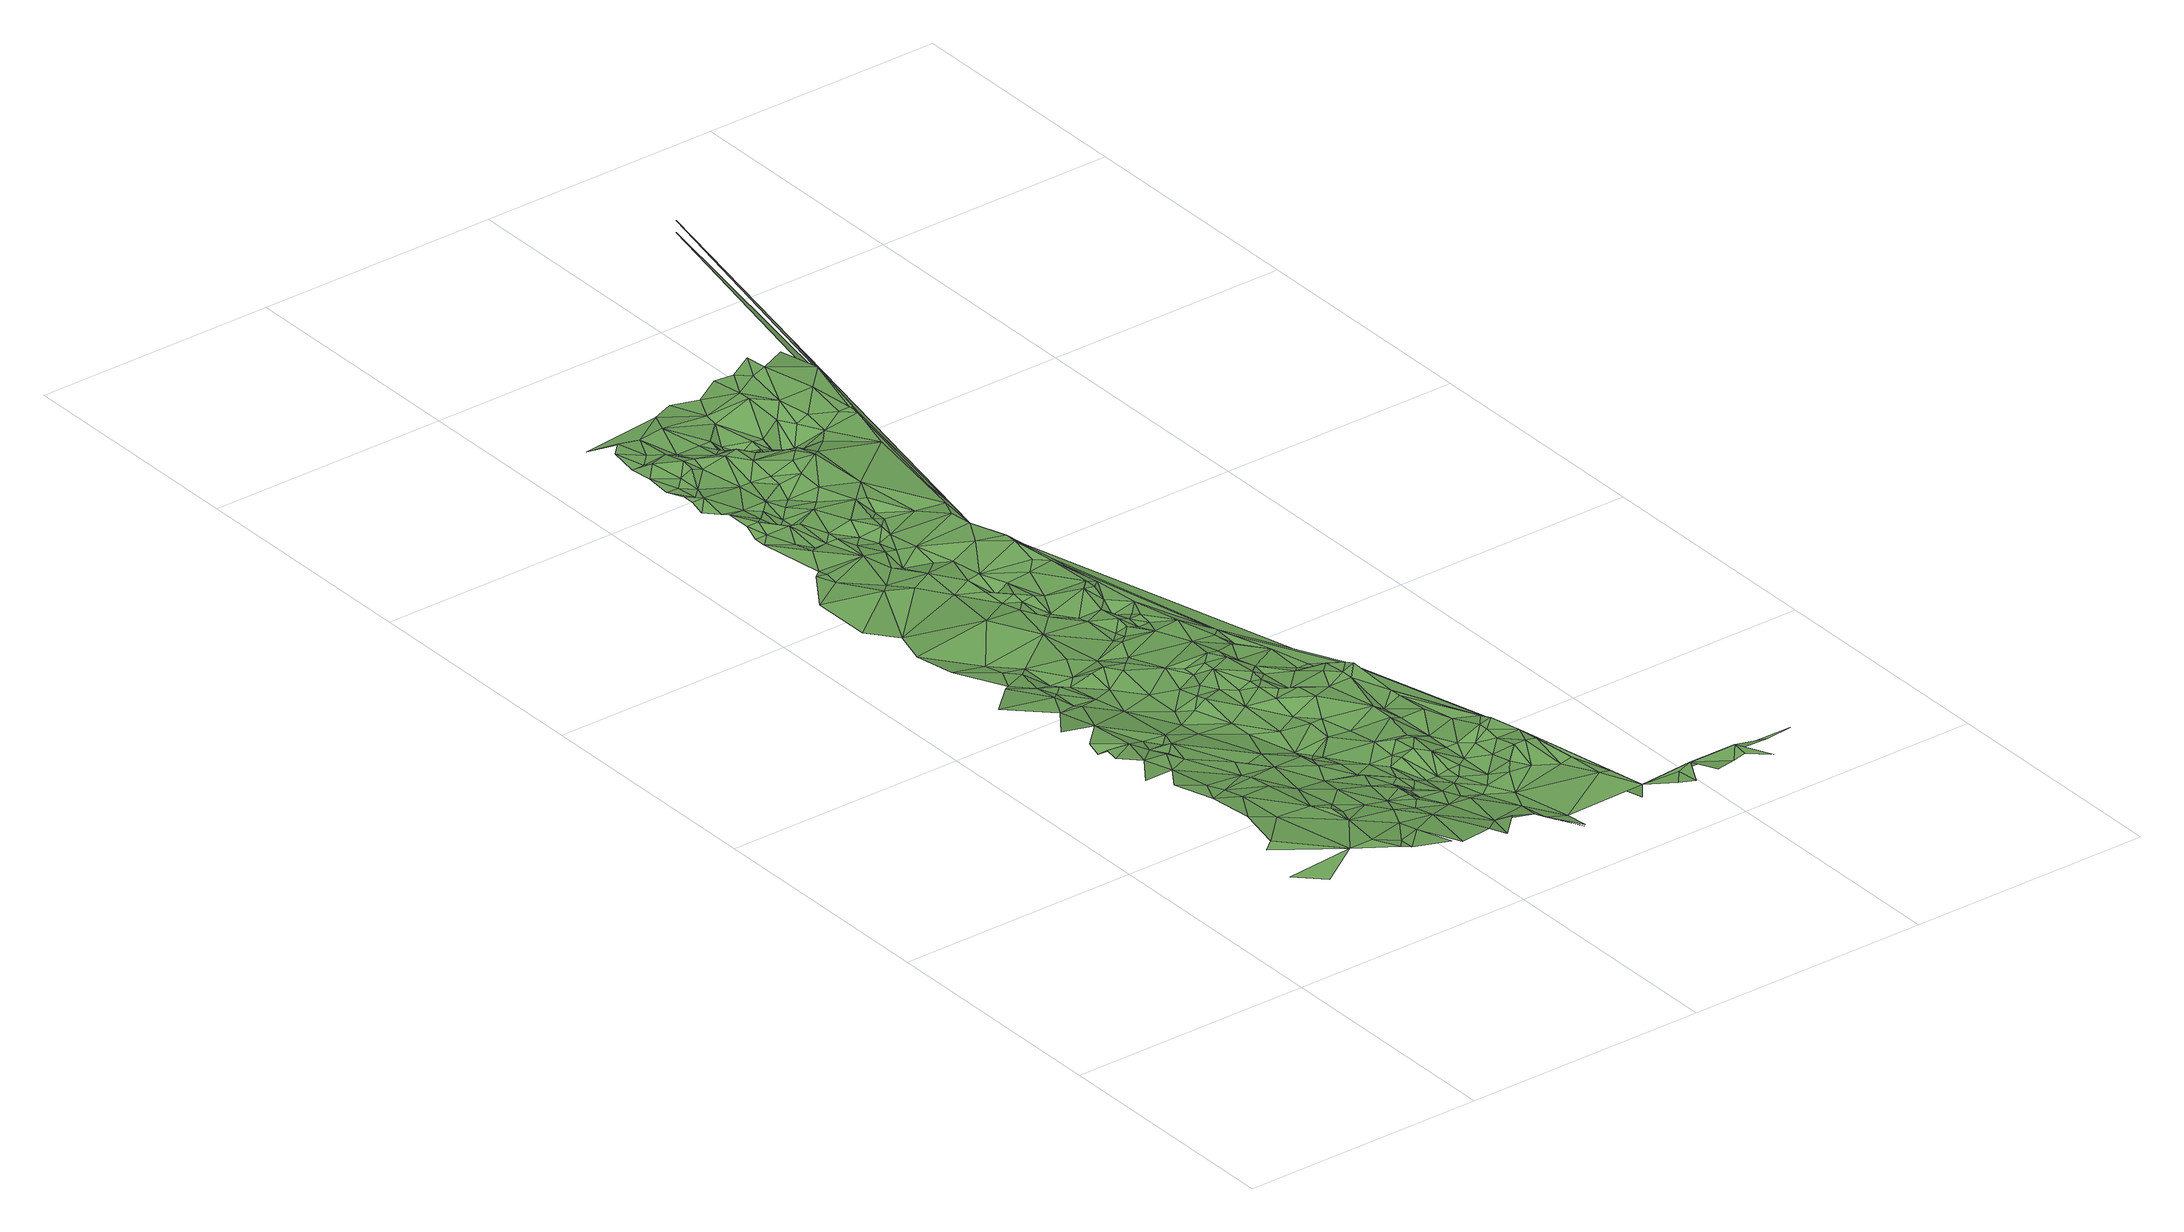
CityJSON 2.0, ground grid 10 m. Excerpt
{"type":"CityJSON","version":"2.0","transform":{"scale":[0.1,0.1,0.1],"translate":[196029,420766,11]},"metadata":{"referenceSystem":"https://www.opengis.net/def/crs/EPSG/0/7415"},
"CityObjects":{
"plantcover1":{"type":"PlantCover","attributes":{"3df_class":"Forest","bgt_fysiekvoorkomen":"groenvoorziening","bgt_status":"bestaand","identificatienamespace":"NL.IMGeo","begroeidterreindeeloptalud":"true","plus_fysiekvoorkomen":"gras- en kruidachtigen","relatievehoogteligging":0,"aantal_punten":0},"geometry":[{"type":"MultiSurface","lod":"1","boundaries":[[[0,1,2]],[[1,3,4]],[[5,6,3]],[[1,5,3]],[[6,7,8]],[[6,5,7]],[[9,10,8]],[[11,12,1]],[[1,13,5]],[[9,8,14]],[[7,14,8]],[[15,10,9]],[[12,13,1]],[[16,15,17]],[[18,7,5]],[[19,12,11]],[[13,18,5]],[[20,19,11]],[[21,22,23]],[[17,23,22]],[[24,14,7]],[[25,21,23]],[[26,17,15]],[[27,25,23]],[[28,9,14]],[[18,24,7]],[[9,28,15]],[[19,29,12]],[[29,13,12]],[[19,20,30]],[[18,13,31]],[[17,32,23]],[[26,32,17]],[[33,26,15]],[[27,23,34]],[[35,14,24]],[[36,31,13]],[[31,37,18]],[[30,20,38]],[[28,14,35]],[[28,33,15]],[[19,30,29]],[[34,39,40]],[[37,31,36]],[[41,32,26]],[[41,26,33]],[[42,24,18]],[[18,37,42]],[[32,43,23]],[[36,13,44]],[[34,23,43]],[[45,13,29]],[[35,24,42]],[[46,32,41]],[[46,41,33]],[[44,37,36]],[[39,47,48]],[[44,13,45]],[[49,33,28]],[[50,48,47]],[[51,43,32]],[[46,51,32]],[[49,46,33]],[[52,42,37]],[[29,30,53]],[[54,28,35]],[[55,34,43]],[[52,37,44]],[[53,30,56]],[[57,39,34]],[[54,35,42]],[[54,49,28]],[[55,43,51]],[[53,45,29]],[[55,51,46]],[[58,46,49]],[[45,59,44]],[[39,60,47]],[[57,60,39]],[[50,47,61]],[[52,44,59]],[[50,61,62]],[[63,42,52]],[[58,49,54]],[[53,56,64]],[[65,34,55]],[[63,54,42]],[[65,57,34]],[[53,66,45]],[[62,67,68]],[[58,69,46]],[[59,45,66]],[[70,61,47]],[[47,60,70]],[[71,55,46]],[[72,68,73]],[[69,58,54]],[[74,62,61]],[[75,52,59]],[[68,67,73]],[[60,57,76]],[[52,75,63]],[[69,71,46]],[[61,70,77]],[[62,74,67]],[[70,60,76]],[[66,78,59]],[[79,54,63]],[[61,80,74]],[[80,61,77]],[[65,76,57]],[[53,64,81]],[[66,53,82]],[[59,78,83]],[[76,77,70]],[[84,75,59]],[[59,83,84]],[[69,54,85]],[[55,86,65]],[[71,86,55]],[[87,81,64]],[[79,85,54]],[[67,88,73]],[[67,74,88]],[[66,82,78]],[[89,63,75]],[[76,90,77]],[[53,81,82]],[[80,77,90]],[[74,80,88]],[[83,78,91]],[[63,92,79]],[[91,84,83]],[[78,82,91]],[[93,75,84]],[[89,92,63]],[[76,65,94]],[[95,72,73]],[[96,97,98]],[[95,97,72]],[[96,98,99]],[[100,81,87]],[[84,91,101]],[[76,94,90]],[[102,80,90]],[[69,103,71]],[[80,102,88]],[[104,69,85]],[[89,75,93]],[[85,79,105]],[[93,84,101]],[[65,86,106]],[[92,107,79]],[[108,86,71]],[[107,105,79]],[[103,69,104]],[[109,101,91]],[[91,82,109]],[[90,110,102]],[[94,110,90]],[[104,85,105]],[[99,111,112]],[[93,101,113]],[[114,94,65]],[[82,81,115]],[[88,116,73]],[[114,65,106]],[[89,117,92]],[[88,102,118]],[[103,108,71]],[[89,93,117]],[[106,86,119]],[[101,109,113]],[[120,81,100]],[[105,107,121]],[[98,111,99]],[[119,86,108]],[[93,113,117]],[[122,104,105]],[[82,123,109]],[[92,124,107]],[[122,105,121]],[[102,110,125]],[[82,115,123]],[[110,94,125]],[[117,124,92]],[[126,113,109]],[[107,124,121]],[[112,111,127]],[[126,117,113]],[[128,103,104]],[[129,94,114]],[[97,130,98]],[[131,112,127]],[[125,94,129]],[[118,116,88]],[[73,116,95]],[[115,81,132]],[[119,133,106]],[[108,103,128]],[[120,132,81]],[[118,102,134]],[[135,119,108]],[[102,125,134]],[[106,136,114]],[[104,122,137]],[[138,126,109]],[[126,139,117]],[[137,122,121]],[[109,123,140]],[[139,124,117]],[[95,141,97]],[[133,119,135]],[[136,106,133]],[[115,142,123]],[[109,140,138]],[[130,97,141]],[[143,128,104]],[[135,108,144]],[[98,145,111]],[[144,108,128]],[[126,138,139]],[[146,125,129]],[[120,147,148]],[[149,121,124]],[[150,131,151]],[[143,104,137]],[[148,132,120]],[[146,134,125]],[[134,116,118]],[[142,140,123]],[[127,111,152]],[[153,154,150]],[[132,142,115]],[[129,114,155]],[[124,139,156]],[[137,121,149]],[[131,127,152]],[[153,157,154]],[[158,133,135]],[[139,138,159]],[[133,160,136]],[[136,155,114]],[[150,151,161]],[[138,140,162]],[[145,98,130]],[[150,161,153]],[[158,135,144]],[[138,162,159]],[[163,157,164]],[[159,156,139]],[[157,153,164]],[[156,149,124]],[[111,145,152]],[[128,165,144]],[[133,158,160]],[[155,146,129]],[[166,167,168]],[[152,151,131]],[[143,165,128]],[[132,148,169]],[[168,170,166]],[[171,162,140]],[[166,172,167]],[[134,146,173]],[[142,174,140]],[[148,175,169]],[[161,151,176]],[[159,162,177]],[[178,136,160]],[[159,177,156]],[[95,116,179]],[[132,180,142]],[[171,140,174]],[[163,164,181]],[[182,143,137]],[[183,172,184]],[[166,184,172]],[[185,162,171]],[[153,186,164]],[[163,187,170]],[[153,161,186]],[[188,158,144]],[[136,178,155]],[[155,173,146]],[[144,165,189]],[[190,137,149]],[[116,134,191]],[[169,180,132]],[[180,174,142]],[[151,192,176]],[[182,165,143]],[[177,162,193]],[[149,156,194]],[[195,145,130]],[[185,193,162]],[[156,177,194]],[[170,187,166]],[[182,137,190]],[[161,176,186]],[[196,183,184]],[[160,158,197]],[[181,187,163]],[[196,198,183]],[[173,199,134]],[[200,188,144]],[[200,144,189]],[[141,95,201]],[[152,192,151]],[[181,164,202]],[[185,171,203]],[[166,204,184]],[[197,178,160]],[[95,179,201]],[[186,202,164]],[[171,174,205]],[[152,145,206]],[[195,130,141]],[[158,188,197]],[[179,116,207]],[[203,193,185]],[[194,177,208]],[[176,192,186]],[[184,204,196]],[[209,155,178]],[[208,177,193]],[[195,206,145]],[[210,149,194]],[[199,191,134]],[[165,182,211]],[[205,203,171]],[[212,213,198]],[[189,165,211]],[[214,198,196]],[[180,215,174]],[[200,216,188]],[[216,197,188]],[[178,217,209]],[[218,187,181]],[[194,208,210]],[[218,181,202]],[[116,219,207]],[[212,198,214]],[[220,200,189]],[[217,178,197]],[[192,221,186]],[[214,196,204]],[[215,205,174]],[[186,221,202]],[[222,213,223]],[[116,191,219]],[[192,152,224]],[[223,213,212]],[[193,203,225]],[[190,149,226]],[[227,155,209]],[[179,207,228]],[[187,229,166]],[[141,201,230]],[[203,205,225]],[[193,231,208]],[[226,149,210]],[[166,229,204]],[[232,220,189]],[[189,211,232]],[[200,233,216]],[[234,221,192]],[[182,190,235]],[[236,195,141]],[[192,224,234]],[[202,221,237]],[[155,238,173]],[[201,179,239]],[[202,240,218]],[[233,200,220]],[[179,228,239]],[[206,195,241]],[[216,242,197]],[[227,209,217]],[[152,206,243]],[[152,244,224]],[[237,240,202]],[[245,187,218]],[[230,236,141]],[[193,225,231]],[[214,204,246]],[[247,222,223]],[[228,207,248]],[[182,235,211]],[[210,208,249]],[[212,214,250]],[[180,169,251]],[[216,233,242]],[[252,217,197]],[[253,199,173]],[[244,152,243]],[[191,199,254]],[[201,255,230]],[[256,215,180]],[[201,239,255]],[[243,206,241]],[[257,223,212]],[[205,215,258]],[[247,259,222]],[[260,233,220]],[[239,228,248]],[[260,220,232]],[[245,218,240]],[[207,261,248]],[[252,197,242]],[[207,219,261]],[[208,231,249]],[[262,225,205]],[[214,246,250]],[[246,204,263]],[[155,227,238]],[[187,245,229]],[[241,195,264]],[[265,234,224]],[[237,221,266]],[[227,217,252]],[[190,226,235]],[[221,234,266]],[[267,259,268]],[[219,191,269]],[[257,212,250]],[[254,269,191]],[[230,255,270]],[[226,210,249]],[[257,247,223]],[[224,244,265]],[[239,271,255]],[[270,236,230]],[[232,211,272]],[[271,239,248]],[[237,266,240]],[[273,242,233]],[[205,258,262]],[[260,273,233]],[[263,204,229]],[[231,225,274]],[[275,245,240]],[[276,195,236]],[[253,254,199]],[[243,241,277]],[[272,260,232]],[[253,173,238]],[[256,258,215]],[[246,263,250]],[[236,270,278]],[[272,211,235]],[[244,243,279]],[[266,275,240]],[[268,259,247]],[[280,252,242]],[[281,270,255]],[[231,274,249]],[[282,234,265]],[[273,280,242]],[[283,227,252]],[[271,281,255]],[[264,195,276]],[[284,256,180]],[[282,266,234]],[[254,285,269]],[[248,286,271]],[[287,219,269]],[[274,225,288]],[[225,262,288]],[[250,289,257]],[[250,263,289]],[[277,241,290]],[[265,244,279]],[[290,241,264]],[[261,219,291]],[[226,249,292]],[[257,268,247]],[[278,270,281]],[[283,238,227]],[[278,276,236]],[[279,243,277]],[[293,245,275]],[[248,261,294]],[[235,226,292]],[[229,245,295]],[[273,260,296]],[[253,285,254]],[[283,252,297]],[[271,286,281]],[[258,298,262]],[[297,252,280]],[[269,285,287]],[[284,180,251]],[[256,298,258]],[[299,257,289]],[[219,287,291]],[[300,260,272]],[[248,294,286]],[[268,257,299]],[[280,273,296]],[[251,169,301]],[[275,266,302]],[[245,303,295]],[[293,303,245]],[[235,292,304]],[[229,305,263]],[[264,276,290]],[[289,263,305]],[[306,267,268]],[[262,307,288]],[[296,260,300]],[[262,298,307]],[[308,282,265]],[[293,275,302]],[[309,287,285]],[[294,261,291]],[[279,277,310]],[[249,274,311]],[[309,285,253]],[[277,290,310]],[[292,249,312]],[[272,235,313]],[[308,265,279]],[[288,314,274]],[[278,281,315]],[[298,256,316]],[[229,295,305]],[[317,283,297]],[[317,238,283]],[[299,289,318]],[[286,315,281]],[[266,282,319]],[[235,304,313]],[[291,287,320]],[[287,309,320]],[[276,278,321]],[[288,307,322]],[[316,256,284]],[[307,298,316]],[[304,292,312]],[[303,323,295]],[[268,299,324]],[[289,305,318]],[[325,280,296]],[[279,310,308]],[[314,288,322]],[[326,297,280]],[[327,253,238]],[[328,309,253]],[[290,276,321]],[[282,308,329]],[[266,319,302]],[[300,272,330]],[[274,314,311]],[[312,249,311]],[[323,331,295]],[[330,272,313]],[[295,331,305]],[[332,291,320]],[[293,302,333]],[[320,309,328]],[[319,282,329]],[[294,334,286]],[[291,335,294]],[[318,336,299]],[[293,337,303]],[[328,253,327]],[[238,317,338]],[[334,315,286]],[[339,278,315]],[[335,291,332]],[[299,336,324]],[[316,284,340]],[[322,307,341]],[[303,337,323]],[[342,296,300]],[[326,280,325]],[[327,238,338]],[[341,307,316]],[[326,317,297]],[[322,343,314]],[[320,328,344]],[[345,284,251]],[[332,320,346]],[[310,347,308]],[[312,348,304]],[[305,349,318]],[[304,350,313]],[[331,349,305]],[[278,351,321]],[[302,319,333]],[[293,333,337]],[[320,344,346]],[[335,352,294]],[[290,353,310]],[[308,347,329]],[[340,284,345]],[[342,300,330]],[[323,354,331]],[[306,268,324]],[[355,325,296]],[[344,328,327]],[[356,345,251]],[[352,334,294]],[[339,351,278]],[[341,316,340]],[[322,341,343]],[[355,296,342]],[[304,348,350]],[[311,314,357]],[[301,356,251]],[[314,343,357]],[[318,349,358]],[[290,321,359]],[[330,313,360]],[[318,361,336]],[[362,338,317]],[[363,319,329]],[[323,337,354]],[[311,348,312]],[[331,364,349]],[[318,358,361]],[[341,340,345]],[[332,365,335]],[[347,363,329]],[[341,345,356]],[[336,366,324]],[[313,350,360]],[[362,317,326]],[[332,346,365]],[[311,357,348]],[[342,330,367]],[[335,368,352]],[[301,341,356]],[[343,341,357]],[[344,327,365]],[[327,338,369]],[[346,344,365]],[[334,370,315]],[[310,371,347]],[[367,330,360]],[[372,325,355]],[[361,366,336]],[[325,372,326]],[[334,352,368]],[[349,373,358]],[[319,363,374]],[[341,350,357]],[[357,350,348]],[[315,370,339]],[[355,342,367]],[[301,367,341]],[[290,359,353]],[[338,362,369]],[[358,373,361]],[[341,367,350]],[[354,375,331]],[[335,365,368]],[[350,367,360]],[[372,355,367]],[[319,376,333]],[[331,377,364]],[[327,369,365]],[[378,301,379]],[[367,301,369]],[[364,380,349]],[[362,326,369]],[[326,372,369]],[[334,368,370]],[[351,381,321]],[[353,371,310]],[[361,382,366]],[[372,367,369]],[[371,363,347]],[[337,333,383]],[[373,349,380]],[[381,359,321]],[[301,359,369]],[[373,382,361]],[[319,374,376]],[[339,370,351]],[[374,363,371]],[[375,377,331]],[[337,383,354]],[[378,359,301]],[[365,370,368]],[[366,384,324]],[[385,366,382]],[[369,359,365]],[[365,381,370]],[[370,381,351]],[[365,359,381]],[[386,306,324]],[[380,364,377]],[[333,376,383]],[[301,387,388]],[[389,382,373]],[[376,374,371]],[[383,375,354]],[[382,389,385]],[[384,366,385]],[[390,373,380]],[[324,384,386]],[[373,390,389]],[[377,391,380]],[[387,392,388]],[[388,393,301]],[[394,353,359]],[[375,395,377]],[[394,371,353]],[[396,385,389]],[[383,395,375]],[[390,380,391]],[[376,371,394]],[[395,391,377]],[[306,386,397]],[[384,385,396]],[[383,376,398]],[[396,389,390]],[[388,392,393]],[[395,383,398]],[[390,391,399]],[[395,400,391]],[[396,390,399]],[[384,396,401]],[[391,400,399]],[[398,400,395]],[[401,396,399]],[[393,402,301]],[[386,403,397]],[[384,404,386]],[[401,399,405]],[[399,400,405]],[[401,404,384]],[[406,376,394]],[[398,376,406]],[[400,398,407]],[[408,409,393]],[[405,400,410]],[[411,403,386]],[[412,394,359]],[[413,401,405]],[[386,404,411]],[[410,400,407]],[[410,414,405]],[[413,404,401]],[[413,405,414]],[[409,402,393]],[[407,398,406]],[[415,301,402]],[[403,411,416]],[[414,410,417]],[[410,407,417]],[[418,413,414]],[[419,411,404]],[[419,404,413]],[[418,414,417]],[[419,413,418]],[[411,420,416]],[[421,402,409]],[[417,407,406]],[[412,406,394]],[[419,422,411]],[[417,423,418]],[[411,422,420]],[[423,419,418]],[[424,301,415]],[[421,425,402]],[[426,423,417]],[[427,422,419]],[[412,417,406]],[[423,428,419]],[[422,429,420]],[[412,426,417]],[[427,419,428]],[[430,359,378]],[[422,427,429]],[[426,428,423]],[[412,431,426]],[[431,428,426]],[[432,427,428]],[[412,432,431]],[[431,432,428]],[[433,427,432]],[[412,359,434]],[[435,432,412]]]}]}
},
"vertices":[
[19,8,37],[39,22,36],[9,18,37],[19,42,37],[14,38,37],[34,58,34],[24,62,36],[34,78,33],[24,82,34],[29,92,33],[19,98,34],[54,12,36],[49,22,36],[54,42,33],[34,88,31],[29,112,30],[14,108,33],[24,122,31],[49,58,33],[59,18,34],[59,12,34],[19,137,30],[19,132,29],[29,137,29],[49,82,30],[19,142,26],[34,122,30],[19,147,28],[49,98,27],[69,32,31],[69,22,33],[54,52,33],[34,132,27],[39,118,28],[29,157,27],[49,92,29],[59,52,30],[59,58,30],[74,8,33],[29,177,23],[14,157,30],[39,127,26],[59,78,27],[39,142,24],[69,52,29],[74,42,30],[44,132,26],[34,187,23],[9,187,27],[54,108,26],[24,202,23],[44,137,23],[69,68,28],[84,32,29],[64,98,25],[49,142,23],[79,8,31],[39,177,22],[59,108,23],[79,52,27],[39,182,20],[34,197,22],[29,207,20],[74,82,23],[94,12,29],[54,172,17],[84,42,27],[34,217,19],[19,227,20],[69,112,22],[39,192,20],[64,142,18],[19,247,17],[34,227,17],[39,212,19],[84,68,24],[49,182,19],[44,197,19],[89,48,26],[79,92,23],[44,202,17],[104,22,24],[99,42,23],[89,52,26],[89,58,26],[79,102,22],[64,152,17],[99,8,27],[44,217,17],[89,78,22],[49,197,17],[94,52,23],[89,82,20],[94,68,21],[59,187,17],[54,252,17],[14,272,17],[24,262,16],[39,292,16],[14,297,17],[109,18,26],[94,58,23],[54,202,17],[79,132,17],[84,112,17],[84,102,19],[69,162,16],[89,92,20],[79,142,17],[104,52,22],[59,197,19],[29,307,16],[24,312,18],[99,62,20],[69,177,16],[109,42,22],[64,232,17],[99,72,20],[59,212,18],[74,157,17],[119,18,23],[89,102,18],[89,108,16],[109,48,20],[99,88,18],[64,197,20],[104,68,19],[29,312,17],[89,127,17],[69,192,19],[49,287,16],[29,317,16],[124,32,18],[79,162,19],[69,207,16],[79,157,20],[79,172,17],[99,112,18],[109,68,17],[104,82,18],[114,58,19],[59,277,14],[119,48,17],[99,122,19],[89,147,18],[44,297,14],[74,197,18],[129,2,22],[124,18,20],[109,98,19],[24,342,17],[34,327,18],[49,317,15],[29,347,17],[24,347,17],[84,187,17],[109,88,18],[24,352,20],[89,162,18],[109,82,20],[84,167,19],[34,337,16],[114,68,17],[24,362,20],[29,352,20],[99,132,17],[24,377,20],[19,377,20],[19,372,18],[134,18,17],[24,367,18],[119,62,18],[19,382,20],[79,202,16],[124,52,17],[134,8,18],[39,332,15],[114,82,22],[89,177,17],[69,252,16],[129,42,17],[34,357,17],[104,122,19],[19,392,17],[24,382,18],[119,68,18],[39,347,17],[34,367,16],[94,157,18],[99,142,20],[109,112,17],[84,217,14],[44,332,15],[119,78,21],[114,92,21],[59,292,16],[24,392,17],[94,172,20],[19,402,18],[84,212,16],[99,152,20],[69,262,14],[39,352,14],[124,68,18],[29,387,17],[129,58,17],[54,307,13],[74,242,16],[119,88,22],[89,182,17],[119,92,21],[109,132,22],[24,407,20],[19,412,17],[29,397,17],[134,52,19],[99,157,20],[94,177,20],[39,362,16],[84,232,15],[104,147,20],[44,347,16],[19,422,19],[24,412,17],[49,332,15],[129,72,17],[124,108,19],[99,182,20],[74,247,14],[44,382,15],[69,272,14],[129,82,17],[109,142,21],[104,157,19],[49,337,15],[124,118,19],[69,282,14],[44,352,13],[104,197,16],[74,257,15],[44,357,13],[59,307,11],[104,162,20],[59,317,13],[54,327,13],[44,367,16],[34,397,19],[29,417,17],[79,247,13],[129,92,17],[34,402,20],[159,32,19],[104,177,19],[99,212,15],[89,217,14],[74,262,16],[144,52,18],[34,412,18],[139,58,19],[24,427,19],[109,147,18],[84,237,14],[139,68,17],[39,397,17],[69,302,12],[59,332,12],[54,352,16],[14,432,17],[34,427,17],[89,222,13],[74,272,11],[79,257,16],[119,137,20],[109,162,17],[134,82,17],[49,362,14],[74,297,13],[64,317,12],[74,282,15],[64,327,10],[109,167,18],[79,272,14],[59,337,17],[104,182,19],[154,48,17],[94,222,14],[84,257,14],[94,227,15],[139,78,17],[39,402,19],[69,312,14],[94,237,14],[129,108,17],[54,367,13],[94,247,18],[49,382,15],[119,157,17],[109,177,16],[144,62,22],[39,412,16],[124,147,20],[169,20,16],[59,357,15],[54,372,17],[129,118,16],[49,397,19],[49,437,16],[144,72,20],[69,332,13],[99,222,12],[69,327,12],[144,98,16],[139,108,17],[129,137,20],[144,82,21],[89,272,15],[149,62,22],[114,187,16],[49,402,17],[69,347,17],[99,227,13],[84,297,18],[144,78,21],[54,377,18],[44,427,18],[124,162,14],[124,177,15],[109,212,16],[104,222,12],[69,337,14],[129,142,20],[54,387,20],[99,237,10],[64,362,17],[99,252,17],[99,242,14],[49,412,16],[64,372,18],[114,197,15],[94,277,16],[154,62,21],[154,72,20],[129,152,19],[149,82,22],[104,227,13],[159,48,18],[104,232,11],[74,337,12],[139,122,16],[54,397,20],[139,127,16],[94,287,19],[99,247,17],[89,317,18],[64,377,21],[129,157,15],[164,32,18],[149,88,20],[54,402,17],[90,308,18],[134,142,22],[54,407,15],[119,192,12],[74,342,12],[59,392,19],[109,237,12],[54,412,16],[134,147,20],[104,252,15],[119,202,13],[99,272,16],[84,332,14],[129,162,14],[59,402,10],[74,347,16],[69,382,21],[79,357,16],[69,387,19],[90,308,11],[169,20,11],[64,397,13],[94,292,19],[59,407,10],[74,377,20],[64,422,15],[59,412,12],[64,427,16],[179,12,17],[184,18,17],[64,407,10],[69,402,12],[69,397,11],[184,8,18],[189,18,19],[94,327,16],[74,387,18],[69,407,13],[59,442,15],[79,382,17],[74,402,10],[79,392,13],[74,407,12],[209,18,19],[69,437,16],[79,422,20],[79,402,3],[104,377,14],[89,392,13],[194,8,19],[204,12,17],[84,397,9],[79,427,20],[109,397,15],[84,412,14],[84,402,7],[224,18,16],[79,442,18],[94,397,13],[89,407,13],[89,417,18],[84,437,21],[209,12,18],[89,432,21],[94,407,15],[234,18,17],[219,8,16],[104,402,15],[94,432,23],[104,417,18],[94,442,22],[139,541,11],[109,402,15],[114,427,18],[109,442,19],[139,541,16],[119,447,17]
]}
